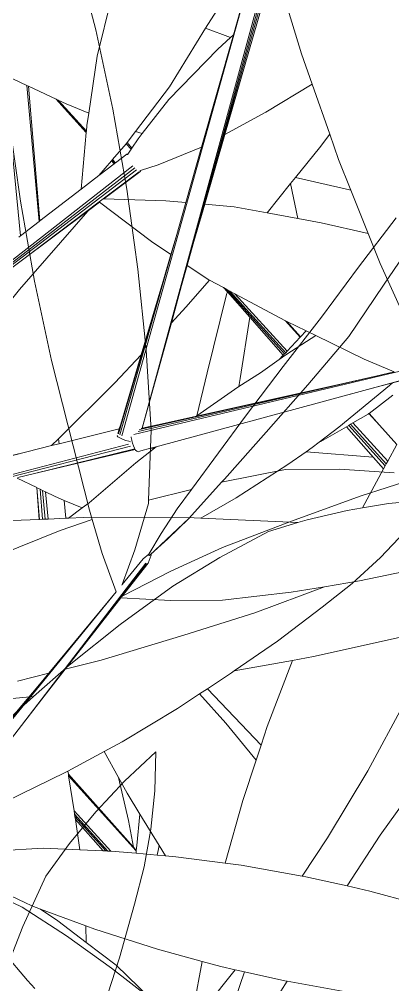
# Model space of a CAD drawing. Header units: millimetres. Extents: x 18 to 174501, y 22 to 24571.
# Drawn here: x 22376.8 to 22442.6, y 14483.6 to 14653.8 of the extents above; entities that cross this region are included whole.
import ezdxf

# ---------------------------------------------------------------- set-up
doc = ezdxf.new("R2010")
doc.units = ezdxf.units.MM
doc.header["$MEASUREMENT"] = 0
doc.layers.add('Edges', color=7, linetype='Continuous', lineweight=18)

# ---------------------------------------------------------------- blocks, each defined once
blk = doc.blocks.new('BAMBOOPLAN')
at = {"layer": 'Edges'}
for p, q in [((-0.8289, 12.3985), (-0.7168, 12.2278)), ((-0.7168, 12.2278), (-0.611, 12.0529)), ((-0.611, 12.0529), (-0.5118, 11.8743)), ((0.1535, 12.0272), (0.1044, 11.8786)), ((0.2189, 12.0075), (0.1787, 11.8566)), ((-0.8475, 11.9396), (-0.7551, 11.7577)), ((-0.5118, 11.8743), (-0.4194, 11.6924)), ((0.1044, 11.8786), (0.057, 11.729)), ((0.1787, 11.8566), (0.138, 11.7054)), ((-0.7551, 11.7577), (-0.6558, 11.5791)), ((0.057, 11.729), (0.0061, 11.5801)), ((0.138, 11.7054), (0.0799, 11.5571)), ((-0.4194, 11.6924), (-0.334, 11.5077)), ((-0.6558, 11.5791), (-0.55, 11.4042)), ((0.0061, 11.5801), (-0.0428, 11.4309)), ((0.0799, 11.5571), (0.0201, 11.4098)), ((-0.334, 11.5077), (-0.2558, 11.3207)), ((-0.0428, 11.4309), (-0.1113, 11.2124)), ((0.4262, 11.4323), (0.2961, 11.3347)), ((-0.55, 11.4042), (-0.3368, 11.079)), ((0.0201, 11.4098), (-0.0412, 11.2639)), ((0.3579, 11.4184), (0.2246, 11.382)), ((0.2246, 11.382), (0.0964, 11.3375)), ((0.0964, 11.3375), (-0.0452, 11.2546)), ((0.2961, 11.3347), (0.1527, 11.2191)), ((-0.2558, 11.3207), (-0.2044, 11.1511)), ((-0.0412, 11.2639), (-0.0452, 11.2546)), ((-0.0452, 11.2546), (-0.0937, 11.1411)), ((-0.1113, 11.2124), (-0.2044, 11.1511)), ((-0.1113, 11.2124), (-0.1295, 11.1544)), ((0.1527, 11.2191), (0.0107, 11.0993)), ((0.5158, 11.2228), (0.3639, 11.1327)), ((-0.2044, 11.1511), (-0.2021, 11.1435)), ((-0.2021, 11.1435), (-0.1961, 11.0223)), ((-0.0937, 11.1411), (-0.1568, 11.0209)), ((-0.1295, 11.1544), (-0.1471, 11.0824)), ((-0.0937, 11.1411), (-0.1271, 11.0751)), ((0.3639, 11.1327), (0.2857, 11.0902)), ((0.0107, 11.0993), (-0.0927, 11.0009)), ((0.2855, 11.0901), (0.141, 10.9708)), ((0.2855, 11.0901), (0.2106, 11.0494)), ((0.2857, 11.0902), (0.2855, 11.0901)), ((-0.3368, 11.079), (-0.323, 11.0594)), ((-0.1471, 11.0824), (-0.1597, 11.0228)), ((-0.1271, 11.0751), (-0.1547, 11.0244)), ((-0.323, 11.0594), (-0.39, 11.0065)), ((-0.323, 11.0594), (-0.2712, 10.9863)), ((0.2106, 11.0494), (0.0535, 10.9738)), ((-0.1961, 11.0223), (-0.198, 10.9292)), ((-0.1693, 11.0072), (-0.1597, 11.0228)), ((-0.1603, 11.0201), (-0.1605, 11.0191)), ((-0.1597, 11.0228), (-0.1601, 11.0212)), ((-0.1547, 11.0244), (-0.1572, 11.02)), ((-0.1543, 11.0242), (-0.1547, 11.0244)), ((-0.1536, 11.0238), (-0.1543, 11.0242)), ((-0.1531, 11.0234), (-0.1536, 11.0238)), ((-0.1534, 11.0017), (-0.1527, 11.0226)), ((-0.1528, 11.023), (-0.1531, 11.0234)), ((-0.1527, 11.0226), (-0.1528, 11.023)), ((-0.39, 11.0065), (-0.5552, 10.8634)), ((-0.3221, 10.511), (-0.1593, 10.9996)), ((-0.2923, 10.5994), (-0.1573, 10.9994)), ((-0.1693, 11.0072), (-0.198, 10.9292)), ((-0.0927, 11.0009), (-0.1884, 10.9013)), ((-0.1537, 11.0008), (-0.1832, 10.9165)), ((-0.1545, 11), (-0.1832, 10.9165)), ((-0.1685, 11.0079), (-0.1685, 11.0078)), ((-0.1537, 11.0008), (-0.1534, 11.0017)), ((-0.2712, 10.9863), (-0.2065, 10.9066)), ((0.0535, 10.9738), (-0.0688, 10.9309)), ((0.141, 10.9708), (-0.0096, 10.859)), ((-0.198, 10.9292), (-0.1981, 10.9273)), ((-0.0688, 10.9309), (-0.1903, 10.8959)), ((-0.2064, 10.9065), (-0.5314, 10.0245)), ((-0.2065, 10.9066), (-0.2996, 10.6579)), ((-0.1903, 10.8959), (-0.2642, 10.681)), ((-0.2065, 10.9066), (-0.2064, 10.9065)), ((-0.2064, 10.9065), (-0.2059, 10.9058)), ((-0.1903, 10.8959), (-0.1905, 10.8958)), ((-0.1884, 10.9013), (-0.1894, 10.8985)), ((-0.1832, 10.9165), (-0.1884, 10.9013)), ((-0.0096, 10.859), (-0.1861, 10.732)), ((-0.1861, 10.732), (-0.2642, 10.681)), ((-0.2642, 10.681), (-0.2923, 10.5994)), ((-0.2996, 10.6579), (-0.3681, 10.6132)), ((-0.2996, 10.6579), (-0.315, 10.617)), ((-0.315, 10.617), (-0.5317, 10.0385)), ((-0.3447, 10.539), (-0.315, 10.617)), ((-0.3221, 10.511), (-0.2923, 10.5994)), ((0.0196, 10.5579), (-0.0309, 10.4627)), ((0.0196, 10.5579), (0.049, 10.4649)), ((-0.4869, 10.0167), (-0.3221, 10.511)), ((-0.0309, 10.4627), (-0.0743, 10.3664)), ((0.049, 10.4649), (0.0712, 10.3705)), ((-0.0743, 10.3664), (-0.1107, 10.2694)), ((0.0712, 10.3705), (0.0861, 10.2749)), ((-0.1107, 10.2694), (-0.1399, 10.1719)), ((0.0861, 10.2749), (0.0936, 10.1784)), ((-0.1399, 10.1719), (-0.1532, 10.0335)), ((0.0936, 10.1784), (0.1027, 10.0382)), ((-0.1532, 10.0335), (-0.1591, 9.8947)), ((0.1027, 10.0382), (0.1046, 9.8975)), ((4.4412, -1.4595), (4.518, -2.7382)), ((4.4412, -1.4595), (4.4542, -1.6919)), ((4.5604, -2.7033), (4.4773, -1.4675)), ((4.537, -2.3317), (4.4831, -1.4755)), ((4.5303, -2.2164), (4.4877, -1.4819)), ((4.6323, -1.6815), (4.5338, -1.5454)), ((4.4994, -1.6069), (4.5161, -1.9367)), ((4.3944, -1.6475), (4.3828, -1.6989)), ((4.1335, -1.6963), (4.1476, -1.855)), ((4.3828, -1.6989), (4.3448, -1.8681)), ((4.3828, -1.6989), (4.4496, -1.7005)), ((4.4496, -1.7005), (4.4293, -1.7388)), ((4.4542, -1.6919), (4.4496, -1.7005)), ((4.4542, -1.6919), (4.4707, -1.9856)), ((4.6822, -1.7444), (4.6323, -1.6815)), ((4.4293, -1.7388), (4.3533, -1.899)), ((4.6822, -1.7444), (4.595, -1.8498)), ((4.7652, -1.8492), (4.6822, -1.7444)), ((4.1476, -1.855), (4.1742, -1.9973)), ((4.3448, -1.8681), (4.3007, -2.0026)), ((4.595, -1.8498), (4.5161, -1.9367)), ((4.7521, -1.8902), (4.7652, -1.8492)), ((4.8074, -1.9025), (4.7652, -1.8492)), ((4.7193, -1.9808), (4.7521, -1.8902)), ((4.3533, -1.899), (4.3184, -2.0022)), ((4.8616, -1.9652), (4.8074, -1.9025)), ((4.5161, -1.9367), (4.5254, -2.1187)), ((4.7193, -1.9808), (4.8582, -1.9656)), ((4.8582, -1.9656), (4.8616, -1.9652)), ((4.9387, -2.0544), (4.8616, -1.9652)), ((3.9432, -1.9748), (4.1127, -2.3452)), ((3.9482, -1.9763), (4.0039, -1.9823)), ((4.145, -2.2963), (4.0039, -1.9823)), ((4.0039, -1.9823), (4.0083, -1.9827)), ((4.1466, -2.294), (4.0083, -1.9827)), ((4.0083, -1.9827), (4.0857, -1.9911)), ((4.0857, -1.9911), (4.113, -2.0061)), ((4.0857, -1.9911), (4.0909, -1.9916)), ((4.0909, -1.9916), (4.1834, -2.0419)), ((4.0909, -1.9916), (4.1125, -1.9939)), ((4.4707, -1.9856), (4.3816, -2.0632)), ((4.4707, -1.9856), (4.4788, -2.1304)), ((4.7127, -1.9992), (4.7193, -1.9808)), ((4.1125, -1.9939), (4.1742, -1.9973)), ((4.113, -2.0061), (4.1843, -2.0457)), ((4.113, -2.0061), (4.1842, -2.0452)), ((4.1742, -1.9973), (4.1799, -2.0281)), ((4.3007, -2.0026), (4.2899, -2.0354)), ((4.3007, -2.0026), (4.3184, -2.0022)), ((4.3133, -2.0175), (4.3059, -2.0449)), ((4.3184, -2.0022), (4.3133, -2.0175)), ((4.6806, -2.0881), (4.7127, -1.9992)), ((4.7583, -2.0764), (4.7127, -1.9992)), ((4.1799, -2.0281), (4.1834, -2.0419)), ((4.1834, -2.0419), (4.1842, -2.0452)), ((4.2882, -2.0395), (4.269, -2.0885)), ((4.2897, -2.0359), (4.2882, -2.0395)), ((4.3048, -2.0487), (4.2882, -2.0395)), ((4.2899, -2.0354), (4.2897, -2.0359)), ((4.3059, -2.0449), (4.2897, -2.0359)), ((4.1842, -2.0452), (4.1843, -2.0457)), ((4.1843, -2.0457), (4.2186, -2.1847)), ((4.2988, -2.0633), (4.2786, -2.0938)), ((4.2988, -2.0633), (4.301, -2.0629)), ((4.301, -2.0629), (4.3006, -2.0645)), ((4.3048, -2.0487), (4.301, -2.0629)), ((4.3059, -2.0449), (4.3048, -2.0487)), ((4.3816, -2.0632), (4.3446, -2.0917)), ((4.9387, -2.0544), (4.818, -2.0674)), ((4.9916, -2.1155), (4.9387, -2.0544)), ((3.7039, -3.039), (4.3226, -2.0866)), ((3.7045, -3.042), (4.3287, -2.0901)), ((4.269, -2.0885), (4.2679, -2.0912)), ((4.269, -2.0885), (4.2786, -2.0938)), ((4.6806, -2.0881), (4.5978, -2.1005)), ((4.7583, -2.0764), (4.6806, -2.0881)), ((4.818, -2.0674), (4.7583, -2.0764)), ((3.7057, -3.0412), (4.3342, -2.0929)), ((4.2675, -2.0922), (4.2496, -2.1378)), ((4.2764, -2.0972), (4.2496, -2.1378)), ((4.2676, -2.092), (4.2675, -2.0922)), ((4.2764, -2.0972), (4.2675, -2.0922)), ((4.2679, -2.0912), (4.2676, -2.092)), ((4.2676, -2.092), (4.2765, -2.097)), ((4.2679, -2.0912), (4.277, -2.0962)), ((4.2765, -2.097), (4.2764, -2.0972)), ((4.277, -2.0962), (4.2765, -2.097)), ((4.2786, -2.0938), (4.277, -2.0962)), ((4.3424, -2.0954), (4.2788, -2.1899)), ((4.3445, -2.0951), (4.2804, -2.1894)), ((4.3446, -2.0917), (4.343, -2.0929)), ((4.3445, -2.0951), (4.3451, -2.0936)), ((4.3451, -2.0936), (4.3446, -2.0917)), ((4.5978, -2.1005), (4.5254, -2.1187)), ((4.2496, -2.1378), (4.2186, -2.1847)), ((4.4788, -2.1304), (4.4296, -2.1428)), ((4.4788, -2.1304), (4.4838, -2.2205)), ((4.5254, -2.1187), (4.5303, -2.2164)), ((5.1832, -2.3187), (4.9916, -2.1155)), ((4.4296, -2.1428), (4.2804, -2.1894)), ((4.2186, -2.1847), (4.1466, -2.294)), ((5.0068, -2.4655), (5.4325, -2.1758)), ((5.0841, -2.4133), (5.434, -2.1771)), ((4.2718, -2.2003), (4.1322, -2.4077)), ((4.2728, -2.2006), (4.2535, -2.2291)), ((4.2788, -2.1899), (4.2718, -2.2003)), ((4.2728, -2.2006), (4.2718, -2.2003)), ((4.429, -2.2513), (4.2728, -2.2006)), ((4.2804, -2.1894), (4.2788, -2.1899)), ((4.2535, -2.2291), (4.1322, -2.4077)), ((4.1546, -2.4739), (4.2527, -2.231)), ((4.2527, -2.231), (4.2535, -2.2291)), ((4.4838, -2.2205), (4.5128, -2.7374)), ((4.4861, -2.2663), (4.4838, -2.2205)), ((4.534, -2.2788), (4.5303, -2.2164)), ((4.4861, -2.2663), (4.429, -2.2513)), ((4.4892, -2.3305), (4.4861, -2.2663)), ((4.5968, -2.2953), (4.534, -2.2788)), ((4.537, -2.3317), (4.534, -2.2788)), ((4.145, -2.2963), (4.1127, -2.3452)), ((4.1466, -2.294), (4.145, -2.2963)), ((4.565, -2.3795), (4.5988, -2.2956)), ((4.5988, -2.2956), (4.5968, -2.2953)), ((4.6384, -2.302), (4.5988, -2.2956)), ((4.6512, -2.3092), (4.6384, -2.302)), ((4.6479, -2.3035), (4.6384, -2.302)), ((4.6479, -2.3035), (4.8385, -2.4095)), ((4.6568, -2.3049), (4.6479, -2.3035)), ((4.6517, -2.316), (4.6512, -2.3092)), ((4.7253, -2.3511), (4.6512, -2.3092)), ((4.6568, -2.3049), (4.8401, -2.4058)), ((4.6708, -2.3072), (4.6568, -2.3049)), ((4.6708, -2.3072), (4.8424, -2.4006)), ((4.8134, -2.3302), (4.6708, -2.3072)), ((4.509, -2.7363), (4.4892, -2.3305)), ((4.4979, -2.5294), (4.4892, -2.3305)), ((4.5431, -2.4283), (4.537, -2.3317)), ((5.184, -2.3196), (4.5454, -2.7255)), ((4.6692, -2.5181), (4.6517, -2.316)), ((4.8619, -2.357), (4.8134, -2.3302)), ((4.8166, -2.3307), (4.8134, -2.3302)), ((4.8175, -2.3308), (4.8166, -2.3307)), ((4.8624, -2.3559), (4.8175, -2.3308)), ((4.8708, -2.3372), (4.8175, -2.3308)), ((4.1127, -2.3452), (4.1098, -2.3497)), ((4.7532, -2.5045), (4.7253, -2.3511)), ((4.8365, -2.414), (4.7253, -2.3511)), ((4.8424, -2.4006), (4.8619, -2.357)), ((4.8442, -2.4084), (4.8979, -2.3404)), ((4.8619, -2.357), (4.8624, -2.3559)), ((4.8624, -2.3559), (4.8708, -2.3372)), ((4.8979, -2.3404), (4.8708, -2.3372)), ((5.0322, -2.3564), (4.8979, -2.3404)), ((5.1138, -2.3624), (5.0322, -2.3564)), ((4.5431, -2.4283), (4.565, -2.3795)), ((5.1138, -2.3624), (5.0768, -2.3856)), ((5.1559, -2.3654), (5.119, -2.3901)), ((5.0768, -2.3856), (4.5536, -2.7142)), ((4.8385, -2.4095), (4.8401, -2.4058)), ((4.8401, -2.4058), (4.8424, -2.4006)), ((5.0058, -2.4296), (5.0768, -2.3856)), ((5.0279, -2.5395), (5.114, -2.3991)), ((5.119, -2.3901), (5.0841, -2.4133)), ((5.114, -2.3991), (5.119, -2.3901)), ((4.1322, -2.4077), (4.0734, -2.4951)), ((4.5604, -2.7033), (4.5431, -2.4283)), ((4.5586, -2.7068), (5.0058, -2.4296)), ((4.68, -2.6299), (5.0058, -2.4296)), ((4.7962, -2.4745), (4.8305, -2.4273)), ((4.8305, -2.4273), (4.8442, -2.4084)), ((4.8305, -2.4273), (4.8365, -2.414)), ((4.8365, -2.414), (4.8385, -2.4095)), ((5.0068, -2.4655), (5.0841, -2.4133)), ((5.0885, -2.4822), (5.1302, -2.4184)), ((4.1144, -2.585), (4.1546, -2.4739)), ((4.6091, -2.7362), (5.0068, -2.4655)), ((4.7566, -2.5248), (4.7962, -2.4745)), ((5.0579, -2.5178), (5.0868, -2.4847)), ((5.0868, -2.4847), (5.0884, -2.4824)), ((5.0884, -2.4824), (5.0885, -2.4822)), ((5.123, -2.5015), (5.0884, -2.4824)), ((5.123, -2.5015), (5.0885, -2.4822)), ((5.18, -2.5331), (5.123, -2.5015)), ((4.6803, -2.6295), (4.6692, -2.5181)), ((4.7483, -2.5353), (4.7566, -2.5248)), ((4.7566, -2.5248), (4.7532, -2.5045)), ((5.0453, -2.5322), (5.0498, -2.527)), ((5.0498, -2.527), (5.0534, -2.523)), ((5.0498, -2.527), (5.1699, -2.5938)), ((5.0534, -2.523), (5.0579, -2.5178)), ((5.0534, -2.523), (5.1709, -2.5876)), ((5.0579, -2.5178), (5.1722, -2.58)), ((4.4582, -2.6183), (4.4979, -2.5294)), ((4.5059, -2.7112), (4.4979, -2.5294)), ((4.6803, -2.6295), (4.7483, -2.5353)), ((4.9931, -2.5914), (5.0279, -2.5395)), ((4.9964, -2.5881), (5.0453, -2.5322)), ((5.0947, -2.5601), (5.0453, -2.5322)), ((5.1722, -2.58), (5.18, -2.5331)), ((5.1339, -2.5825), (5.0947, -2.5601)), ((5.1686, -2.6019), (5.0947, -2.5601)), ((5.1339, -2.5825), (4.97, -2.6247)), ((4.981, -2.6096), (4.9931, -2.5914)), ((4.9931, -2.5914), (4.9964, -2.5881)), ((5.1685, -2.6022), (5.1339, -2.5825)), ((5.1686, -2.6019), (5.1699, -2.5938)), ((5.1699, -2.5938), (5.1709, -2.5876)), ((5.1709, -2.5876), (5.1722, -2.58)), ((4.37, -2.7971), (4.4582, -2.6183)), ((4.9368, -2.6707), (4.97, -2.6247)), ((4.97, -2.6247), (4.981, -2.6096)), ((5.1502, -2.7124), (5.1685, -2.6022)), ((5.1685, -2.6022), (5.1686, -2.6019)), ((4.5937, -2.6829), (4.68, -2.6299)), ((4.68, -2.6299), (4.6803, -2.6295)), ((5.307, -2.6355), (5.2091, -2.6806)), ((4.841, -2.7922), (4.9368, -2.6707)), ((4.5603, -2.7035), (4.5937, -2.6829)), ((4.5604, -2.7033), (4.5937, -2.6829)), ((5.2091, -2.6806), (5.1502, -2.7124)), ((4.5064, -2.7236), (4.5059, -2.7112)), ((4.507, -2.735), (4.5059, -2.7112)), ((4.5536, -2.7142), (4.5532, -2.7144)), ((4.5554, -2.7087), (4.5555, -2.7087)), ((4.5555, -2.7087), (4.557, -2.7078)), ((4.5587, -2.7045), (4.559, -2.7042)), ((4.559, -2.7034), (4.5602, -2.7035)), ((4.5594, -2.7035), (4.56, -2.7035)), ((4.5595, -2.704), (4.5601, -2.7035)), ((4.56, -2.7035), (4.5601, -2.7035)), ((4.5601, -2.7035), (4.5603, -2.7035)), ((4.5602, -2.7035), (4.5603, -2.7035)), ((4.5604, -2.7033), (4.5604, -2.7033)), ((5.1502, -2.7124), (5.1162, -2.7307)), ((4.5064, -2.7236), (4.3753, -2.8089)), ((4.5068, -2.7335), (4.5064, -2.7236)), ((4.5068, -2.7335), (4.5069, -2.7359)), ((4.5073, -2.7416), (4.5074, -2.7425)), ((4.5074, -2.7425), (4.5094, -2.7439)), ((4.5094, -2.7439), (4.5132, -2.7449)), ((4.5132, -2.7449), (4.5185, -2.7457)), ((4.5185, -2.7457), (4.5248, -2.7461)), ((4.5248, -2.7461), (4.5319, -2.7461)), ((4.5319, -2.7461), (4.5392, -2.7457)), ((4.5392, -2.7457), (4.5438, -2.7452)), ((4.5416, -2.7329), (4.5423, -2.735)), ((4.5423, -2.735), (4.5435, -2.7371)), ((4.5435, -2.7371), (4.5456, -2.7413)), ((4.5456, -2.7413), (4.5495, -2.7474)), ((4.5495, -2.7474), (4.5539, -2.753)), ((4.5738, -2.7909), (4.6058, -2.7413)), ((4.576, -2.7587), (4.597, -2.7444)), ((4.597, -2.7444), (4.6091, -2.7362)), ((4.6058, -2.7413), (4.597, -2.7444)), ((4.6058, -2.7413), (4.6091, -2.7362)), ((5.1162, -2.7307), (5.0284, -2.7858)), ((5.2709, -2.7342), (5.2344, -2.8158)), ((3.7474, -3.2823), (4.541, -2.7524)), ((3.8223, -3.2332), (4.5473, -2.7563)), ((4.5601, -2.7588), (4.3383, -2.9014)), ((4.5615, -2.7599), (4.3383, -2.9014)), ((4.5539, -2.753), (4.5584, -2.7576)), ((4.5584, -2.7576), (4.5601, -2.7588)), ((4.5601, -2.7588), (4.5615, -2.7599)), ((4.5615, -2.7599), (4.5627, -2.7608)), ((4.5627, -2.7608), (4.5666, -2.7626)), ((4.5666, -2.7626), (4.5698, -2.7628)), ((4.5738, -2.7602), (4.5698, -2.7628)), ((4.5738, -2.7602), (4.576, -2.7587)), ((4.4953, -2.9244), (4.5738, -2.7909)), ((4.7735, -2.8692), (4.841, -2.7922)), ((5.0284, -2.7858), (5.0086, -2.8002)), ((4.359, -2.8195), (4.3049, -2.8547)), ((4.359, -2.8195), (4.3699, -2.7973)), ((4.3752, -2.809), (4.359, -2.8195)), ((4.3699, -2.7973), (4.37, -2.7971)), ((4.3752, -2.809), (4.3699, -2.7973)), ((4.3753, -2.8089), (4.37, -2.7971)), ((4.3753, -2.8089), (4.3752, -2.809)), ((4.7735, -2.8692), (5.0086, -2.8002)), ((5.0086, -2.8002), (4.9461, -2.8457)), ((5.2344, -2.8158), (5.1882, -2.9008)), ((4.3049, -2.8547), (3.738, -3.2238)), ((4.3049, -2.8547), (3.9549, -3.0795)), ((4.9461, -2.8457), (4.8516, -2.9477)), ((4.4942, -2.9643), (4.7577, -2.8738)), ((4.7577, -2.8738), (4.7735, -2.8692)), ((4.3383, -2.9014), (4.3046, -2.9231)), ((5.1882, -2.9008), (5.1357, -2.9821)), ((4.358, -2.9316), (4.3037, -2.9249)), ((4.39, -3.0055), (4.358, -2.9316)), ((4.3584, -2.9317), (4.358, -2.9316)), ((4.3906, -3.0052), (4.3584, -2.9317)), ((4.3672, -2.9327), (4.3584, -2.9317)), ((4.3672, -2.9327), (4.3982, -3.0022)), ((4.374, -2.9336), (4.3672, -2.9327)), ((4.374, -2.9336), (4.404, -2.9999)), ((4.3824, -2.9346), (4.374, -2.9336)), ((4.3824, -2.9346), (4.411, -2.9971)), ((4.4074, -2.9378), (4.3824, -2.9346)), ((4.4338, -2.9395), (4.4074, -2.9378)), ((4.4523, -2.9808), (4.4338, -2.9395)), ((4.4828, -2.9428), (4.4338, -2.9395)), ((4.4828, -2.9428), (4.4953, -2.9244)), ((4.4585, -2.9784), (4.4828, -2.9428)), ((4.4585, -2.9784), (4.4942, -2.9643)), ((4.8516, -2.9477), (4.7628, -3.0545)), ((5.1559, -3.1066), (5.3987, -2.9566)), ((4.411, -2.9971), (4.4523, -2.9808)), ((4.4523, -2.9808), (4.4585, -2.9784)), ((5.1357, -2.9821), (5.0579, -3.0992)), ((4.327, -3.0303), (4.39, -3.0055)), ((4.39, -3.0055), (4.3906, -3.0052)), ((4.3906, -3.0052), (4.3982, -3.0022)), ((4.3982, -3.0022), (4.404, -2.9999)), ((4.404, -2.9999), (4.411, -2.9971)), ((4.7628, -3.0545), (4.669, -3.189)), ((5.0579, -3.0992), (4.9787, -3.206)), ((5.1092, -3.1328), (5.1559, -3.1066)), ((4.9787, -3.206), (5.1092, -3.1328)), ((5.1035, -3.3111), (5.1092, -3.1328)), ((5.379, -3.334), (5.4112, -3.1401)), ((4.669, -3.189), (4.5815, -3.3277)), ((4.9787, -3.206), (4.9741, -3.2122)), ((4.9741, -3.2122), (4.9297, -3.2702)), ((5.4616, -3.4769), (5.5284, -3.2508)), ((4.9297, -3.2702), (4.9154, -3.2889)), ((5.1042, -3.3604), (4.9297, -3.2702)), ((4.9154, -3.2889), (4.8751, -3.3417)), ((5.0021, -3.3372), (4.9154, -3.2889)), ((4.5815, -3.3277), (4.5224, -3.4317)), ((5.1042, -3.3604), (5.1035, -3.3111)), ((4.8751, -3.3417), (4.7703, -3.4665)), ((5.1047, -3.4005), (5.0021, -3.3372)), ((5.3382, -3.5262), (5.379, -3.334)), ((5.1047, -3.4005), (5.1042, -3.3604)), ((5.1061, -3.5069), (5.1047, -3.4005)), ((4.4054, -3.484), (4.5224, -3.4317)), ((4.5224, -3.4317), (4.5005, -3.47)), ((4.5005, -3.47), (4.4338, -3.5995)), ((4.7703, -3.4665), (4.7354, -3.5045)), ((5.4243, -3.6249), (5.4616, -3.4769)), ((4.7354, -3.5045), (4.6653, -3.5807)), ((4.7909, -3.5546), (4.7354, -3.5045)), ((5.1155, -3.6708), (5.1061, -3.5069)), ((5.3092, -3.6383), (5.3382, -3.5262)), ((4.8504, -3.6489), (4.7909, -3.5546)), ((4.8247, -3.5851), (4.7909, -3.5546)), ((4.6601, -3.5864), (4.5421, -3.7046)), ((4.6653, -3.5807), (4.6601, -3.5864)), ((4.6692, -3.5881), (4.6653, -3.5807)), ((4.884, -3.7082), (4.6692, -3.5881)), ((4.671, -3.5917), (4.6692, -3.5881)), ((4.8938, -3.7149), (4.671, -3.5917)), ((4.7126, -3.6704), (4.671, -3.5917)), ((4.8721, -3.6242), (4.8247, -3.5851)), ((5.483, -3.6184), (5.4243, -3.6249)), ((5.6481, -3.6074), (5.483, -3.6184)), ((4.8901, -3.7014), (4.8721, -3.6242)), ((4.9434, -3.6829), (4.8721, -3.6242)), ((5.3092, -3.6383), (5.155, -3.6627)), ((5.3185, -3.6368), (5.3092, -3.6383)), ((5.4243, -3.6249), (5.3185, -3.6368)), ((4.7126, -3.6704), (4.8335, -3.7362)), ((4.7167, -3.6783), (4.7126, -3.6704)), ((4.884, -3.7082), (4.8504, -3.6489)), ((5.1155, -3.6708), (4.9929, -3.696)), ((5.155, -3.6627), (5.1155, -3.6708)), ((4.7167, -3.6783), (4.8261, -3.7384)), ((4.7195, -3.6835), (4.7167, -3.6783)), ((4.7195, -3.6835), (4.8209, -3.74)), ((4.7228, -3.6897), (4.7195, -3.6835)), ((4.8148, -3.7418), (4.7228, -3.6897)), ((4.748, -3.7376), (4.7228, -3.6897)), ((4.9446, -3.6919), (4.9434, -3.6829)), ((4.9671, -3.7025), (4.9434, -3.6829)), ((4.9466, -3.7077), (4.9446, -3.6919)), ((4.8933, -3.7134), (4.884, -3.7082)), ((4.8933, -3.7134), (4.8901, -3.7014)), ((4.8938, -3.7149), (4.8933, -3.7134)), ((4.8953, -3.7206), (4.8938, -3.7149)), ((4.9466, -3.7077), (4.8953, -3.7206)), ((4.9671, -3.7025), (4.9466, -3.7077)), ((4.9929, -3.696), (4.9671, -3.7025)), ((4.758, -3.7587), (4.748, -3.7376)), ((4.8148, -3.7418), (4.758, -3.7587)), ((4.8209, -3.74), (4.8148, -3.7418)), ((4.8261, -3.7384), (4.8209, -3.74)), ((4.8326, -3.7365), (4.8261, -3.7384)), ((4.8335, -3.7362), (4.8326, -3.7365)), ((4.8953, -3.7206), (4.8335, -3.7362)), ((4.758, -3.7587), (4.6701, -3.7848)), ((4.6701, -3.7848), (4.5605, -3.8293)), ((5.5179, -3.8763), (5.3597, -3.9013)), ((5.2509, -3.9138), (5.2269, -3.9165)), ((5.3544, -3.9022), (5.2509, -3.9138)), ((5.2512, -3.984), (5.2509, -3.9138)), ((5.3526, -3.9296), (5.3597, -3.9013)), ((5.3597, -3.9013), (5.3544, -3.9022)), ((4.69, -3.9317), (4.6124, -3.9226)), ((4.6685, -3.9425), (4.6201, -3.9365)), ((4.7131, -3.9322), (4.69, -3.9317)), ((4.7646, -3.9459), (4.7131, -3.9322)), ((4.8349, -3.9346), (4.7131, -3.9322)), ((4.85, -3.974), (4.8349, -3.9346)), ((4.8595, -3.9351), (4.8349, -3.9346)), ((5.0248, -3.9316), (4.8595, -3.9351)), ((5.1415, -3.9239), (5.0248, -3.9316)), ((5.1899, -3.9206), (5.1415, -3.9239)), ((5.1659, -4.0878), (5.1415, -3.9239)), ((5.1659, -4.0878), (5.2269, -3.9165)), ((5.2269, -3.9165), (5.1899, -3.9206)), ((4.7976, -3.9744), (4.6685, -3.9425)), ((4.85, -3.974), (4.7646, -3.9459)), ((4.931, -4.0141), (4.7976, -3.9744)), ((4.94, -4.0035), (4.85, -3.974)), ((5.048, -4.0542), (4.94, -4.0035)), ((5.048, -4.0542), (4.931, -4.0141)), ((4.7409, -4.1129), (4.6617, -4.0658)), ((4.765, -4.1257), (4.7409, -4.1129))]:
    blk.add_line(p, q, dxfattribs=at)

msp = doc.modelspace()

# ---------------------------------------------------------------- block references
at = {"xscale": 69.97983938875464, "yscale": 69.97983938875464, "zscale": 69.97983938875464, "rotation": 340.9588725647666}
for p in [(22158.48, 14864.64), (22158.48, 13826.65)]:
    msp.add_blockref('BAMBOOPLAN', p, dxfattribs=at)

doc.saveas('drawing.dxf')
